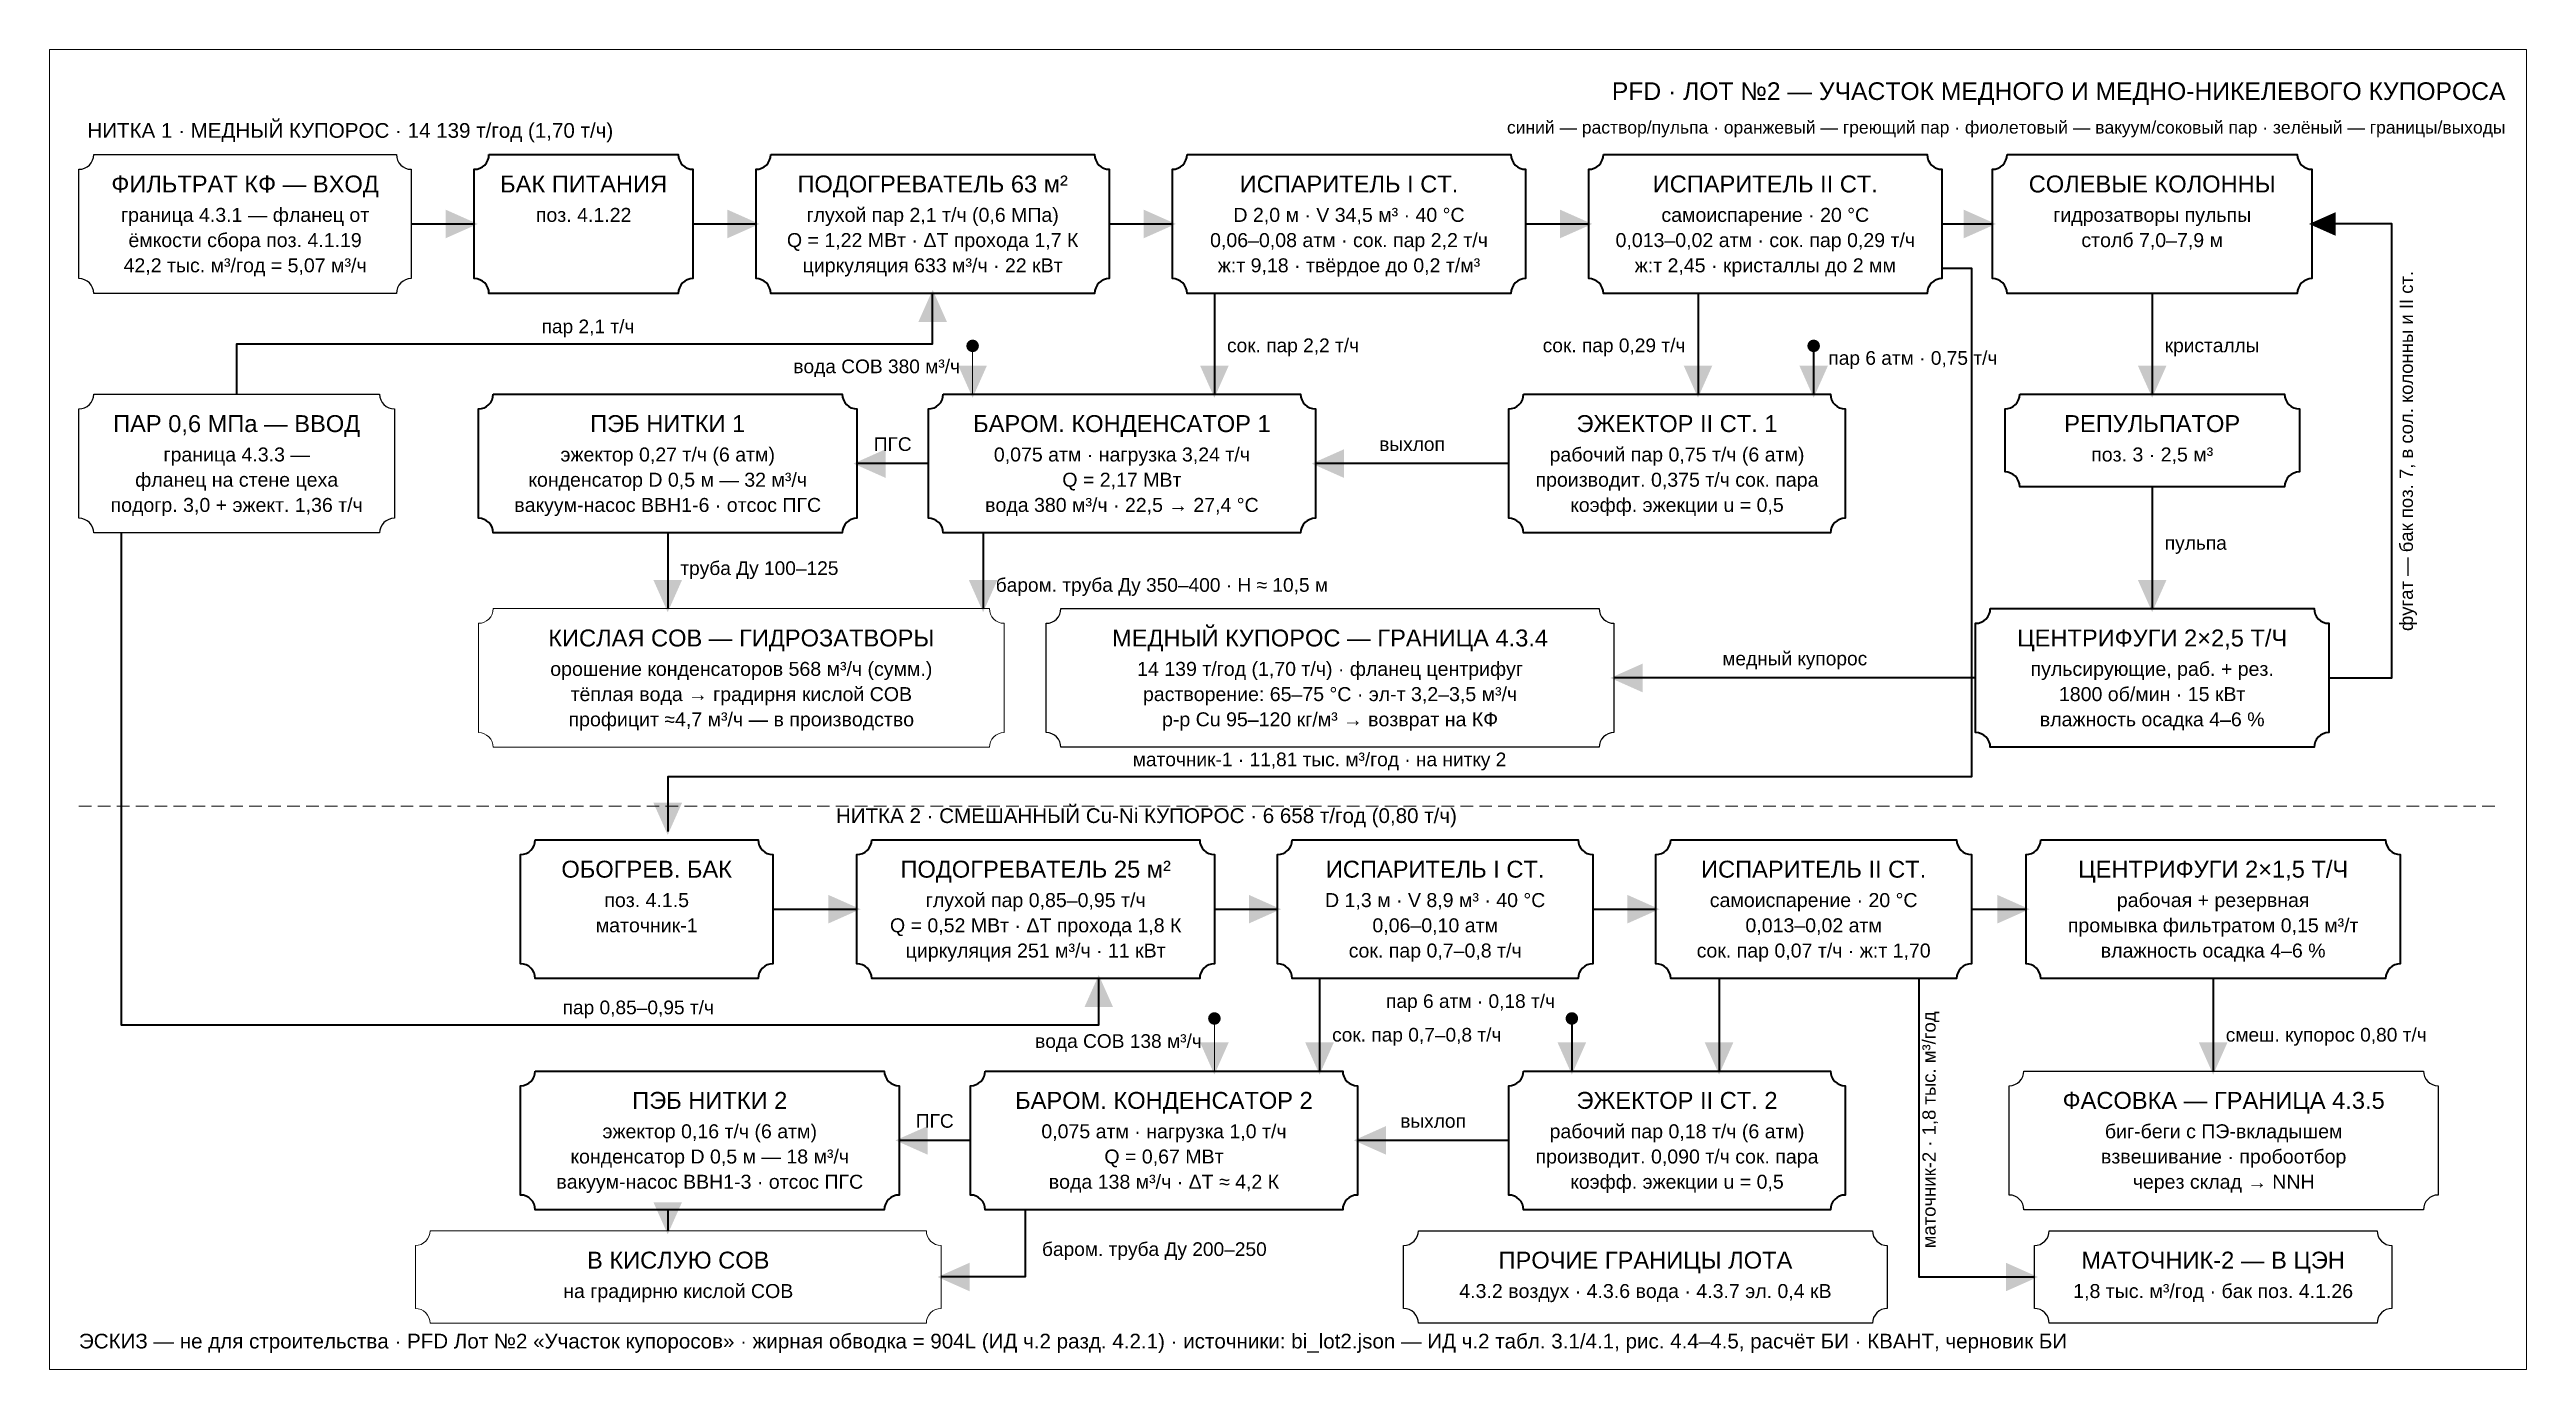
# Model space of a CAD drawing. Header units: millimetres. Extents: x 6 to 1184, y 6 to 634.
import ezdxf
from ezdxf.enums import TextEntityAlignment as Align

# ---------------------------------------------------------------- set-up
doc = ezdxf.new("R2010")
doc.units = ezdxf.units.MM
doc.linetypes.add('DASHED', pattern=[9, 6, -3])
for name, color, linetype, lineweight in [('DIM', 8, 'Continuous', 13), ('OUTLINE', 7, 'Continuous', 25), ('TEXT_RU', 7, 'Continuous', 25)]:
    doc.layers.add(name, color=color, linetype=linetype, lineweight=lineweight)
for name, color, linetype, lineweight, true_color in [('DUST', 6, 'Continuous', 35, 0xa34e9e), ('GAS', 30, 'Continuous', 35, 0xe07f2e), ('LIQUID', 5, 'Continuous', 35, 0x2a78d6)]:
    doc.layers.add(name, color=color, linetype=linetype, lineweight=lineweight, true_color=true_color)
doc.styles.add('TXTRU', font='arial.ttf')

msp = doc.modelspace()

# ---------------------------------------------------------------- hatches: boundary and pattern name
at = {"layer": 'DIM'}
h = msp.add_hatch(color=7, dxfattribs=at)
edge = h.paths.add_edge_path()
edge.add_arc((445, 493), 3, 0, 360)
h = msp.add_hatch(color=7, dxfattribs=at)
edge = h.paths.add_edge_path()
edge.add_arc((560, 173), 3, 0, 360)
at = {"layer": 'GAS'}
h = msp.add_hatch(color=7, dxfattribs=at)
edge = h.paths.add_edge_path()
edge.add_arc((845, 493), 3, 0, 360)
h = msp.add_hatch(color=7, dxfattribs=at)
edge = h.paths.add_edge_path()
edge.add_arc((730, 173), 3, 0, 360)

# ---------------------------------------------------------------- linework, layer by layer
at = {"layer": 'DIM'}
for p, q in [((445, 490), (445, 470)), ((560, 170), (560, 148))]:
    msp.add_line(p, q, dxfattribs=at)
at = {"layer": 'DIM', "linetype": 'DASHED', "true_color": 0xe7e7e7}
msp.add_line((20, 274), (1170, 274), dxfattribs=at)
at = {"layer": 'DIM', "true_color": 0xe7e7e7}
msp.add_lwpolyline([(6, 634), (1184, 634), (1184, 6), (6, 6)], close=True, dxfattribs=at)
at = {"layer": 'DIM'}
for points in [[(217, 368), (453, 368, 0.414214), (460, 361), (460, 309, 0.414214), (453, 302), (217, 302, 0.414214), (210, 309), (210, 361, 0.414214)], [(187, 72), (423, 72, 0.414214), (430, 65), (430, 35, 0.414214), (423, 28), (187, 28, 0.414214), (180, 35), (180, 65, 0.414214)]]:
    msp.add_lwpolyline(points, format="xyb", close=True, dxfattribs=at)
for points in [[(451.8, 483.6), (445, 468.3), (438.2, 483.6)], [(566.8, 161.6), (560, 146.3), (553.2, 161.6)]]:
    msp.add_solid(points, dxfattribs=at)
at = {"layer": 'DUST'}
for p, q in [((560, 518), (560, 470)), ((790, 518), (790, 470)), ((424, 437), (390, 437)), ((700, 437), (608, 437)), ((300, 404), (300, 368)), ((450, 404), (450, 368)), ((610, 192), (610, 148)), ((800, 192), (800, 148)), ((444, 115), (410, 115)), ((700, 115), (628, 115)), ((300, 82), (300, 72))]:
    msp.add_line(p, q, dxfattribs=at)
for points in [[(217, 470), (383, 470, 0.414214), (390, 463), (390, 411, 0.414214), (383, 404), (217, 404, 0.414214), (210, 411), (210, 463, 0.414214)], [(431, 470), (601, 470, 0.414214), (608, 463), (608, 411, 0.414214), (601, 404), (431, 404, 0.414214), (424, 411), (424, 463, 0.414214)], [(707, 470), (853, 470, 0.414214), (860, 463), (860, 411, 0.414214), (853, 404), (707, 404, 0.414214), (700, 411), (700, 463, 0.414214)], [(237, 148), (403, 148, 0.414214), (410, 141), (410, 89, 0.414214), (403, 82), (237, 82, 0.414214), (230, 89), (230, 141, 0.414214)], [(451, 148), (621, 148, 0.414214), (628, 141), (628, 89, 0.414214), (621, 82), (451, 82, 0.414214), (444, 89), (444, 141, 0.414214)], [(707, 148), (853, 148, 0.414214), (860, 141), (860, 89, 0.414214), (853, 82), (707, 82, 0.414214), (700, 89), (700, 141, 0.414214)]]:
    msp.add_lwpolyline(points, format="xyb", close=True, dxfattribs=at)
msp.add_lwpolyline([(470, 82), (470, 50), (430, 50)], dxfattribs=at)
for points in [[(566.8, 483.6), (560, 468.3), (553.2, 483.6)], [(796.8, 483.6), (790, 468.3), (783.2, 483.6)], [(403.6, 430.2), (388.3, 437), (403.6, 443.8)], [(621.6, 430.2), (606.3, 437), (621.6, 443.8)], [(306.8, 381.6), (300, 366.3), (293.2, 381.6)], [(456.8, 381.6), (450, 366.3), (443.2, 381.6)], [(616.8, 161.6), (610, 146.3), (603.2, 161.6)], [(806.8, 161.6), (800, 146.3), (793.2, 161.6)], [(423.6, 108.2), (408.3, 115), (423.6, 121.8)], [(641.6, 108.2), (626.3, 115), (641.6, 121.8)], [(306.8, 85.6), (300, 70.3), (293.2, 85.6)], [(443.6, 43.2), (428.3, 50), (443.6, 56.8)]]:
    msp.add_solid(points, dxfattribs=at)
at = {"layer": 'GAS'}
for p, q in [((845, 490), (845, 470)), ((730, 170), (730, 148))]:
    msp.add_line(p, q, dxfattribs=at)
for points in [[(95, 470), (95, 494), (426, 494), (426, 518)], [(40, 404), (40, 170), (505, 170), (505, 192)]]:
    msp.add_lwpolyline(points, dxfattribs=at)
for points in [[(419.2, 504.4), (426, 519.7), (432.8, 504.4)], [(851.8, 483.6), (845, 468.3), (838.2, 483.6)], [(498.2, 178.4), (505, 193.7), (511.8, 178.4)], [(736.8, 161.6), (730, 146.3), (723.2, 161.6)]]:
    msp.add_solid(points, dxfattribs=at)
at = {"layer": 'LIQUID'}
for p, q in [((178, 551), (208, 551)), ((312, 551), (342, 551)), ((510, 551), (540, 551)), ((708, 551), (738, 551)), ((906, 551), (930, 551)), ((1006, 518), (1006, 470)), ((1006, 426), (1006, 368)), ((922, 335), (750, 335)), ((350, 225), (390, 225)), ((560, 225), (590, 225)), ((740, 225), (770, 225)), ((920, 225), (946, 225)), ((1035, 192), (1035, 148))]:
    msp.add_line(p, q, dxfattribs=at)
for points in [[(215, 584), (305, 584, 0.414214), (312, 577), (312, 525, 0.414214), (305, 518), (215, 518, 0.414214), (208, 525), (208, 577, 0.414214)], [(349, 584), (503, 584, 0.414214), (510, 577), (510, 525, 0.414214), (503, 518), (349, 518, 0.414214), (342, 525), (342, 577, 0.414214)], [(547, 584), (701, 584, 0.414214), (708, 577), (708, 525, 0.414214), (701, 518), (547, 518, 0.414214), (540, 525), (540, 577, 0.414214)], [(745, 584), (899, 584, 0.414214), (906, 577), (906, 525, 0.414214), (899, 518), (745, 518, 0.414214), (738, 525), (738, 577, 0.414214)], [(937, 584), (1075, 584, 0.414214), (1082, 577), (1082, 525, 0.414214), (1075, 518), (937, 518, 0.414214), (930, 525), (930, 577, 0.414214)], [(943, 470), (1069, 470, 0.414214), (1076, 463), (1076, 433, 0.414214), (1069, 426), (943, 426, 0.414214), (936, 433), (936, 463, 0.414214)], [(929, 368), (1083, 368, 0.414214), (1090, 361), (1090, 309, 0.414214), (1083, 302), (929, 302, 0.414214), (922, 309), (922, 361, 0.414214)], [(237, 258), (343, 258, 0.414214), (350, 251), (350, 199, 0.414214), (343, 192), (237, 192, 0.414214), (230, 199), (230, 251, 0.414214)], [(397, 258), (553, 258, 0.414214), (560, 251), (560, 199, 0.414214), (553, 192), (397, 192, 0.414214), (390, 199), (390, 251, 0.414214)], [(597, 258), (733, 258, 0.414214), (740, 251), (740, 199, 0.414214), (733, 192), (597, 192, 0.414214), (590, 199), (590, 251, 0.414214)], [(777, 258), (913, 258, 0.414214), (920, 251), (920, 199, 0.414214), (913, 192), (777, 192, 0.414214), (770, 199), (770, 251, 0.414214)], [(953, 258), (1117, 258, 0.414214), (1124, 251), (1124, 199, 0.414214), (1117, 192), (953, 192, 0.414214), (946, 199), (946, 251, 0.414214)]]:
    msp.add_lwpolyline(points, format="xyb", close=True, dxfattribs=at)
for points in [[(1090, 335), (1120, 335), (1120, 551), (1082, 551)], [(906, 530), (920, 530), (920, 288), (300, 288), (300, 262)], [(895, 192), (895, 50), (950, 50)]]:
    msp.add_lwpolyline(points, dxfattribs=at)
for points in [[(194.4, 557.8), (209.7, 551), (194.4, 544.2)], [(328.4, 557.8), (343.7, 551), (328.4, 544.2)], [(526.4, 557.8), (541.7, 551), (526.4, 544.2)], [(724.4, 557.8), (739.7, 551), (724.4, 544.2)], [(916.4, 557.8), (931.7, 551), (916.4, 544.2)], [(1093.2, 545.4), (1080.6, 551), (1093.2, 556.6)], [(1012.8, 483.6), (1006, 468.3), (999.2, 483.6)], [(1012.8, 381.6), (1006, 366.3), (999.2, 381.6)], [(763.6, 328.2), (748.3, 335), (763.6, 341.8)], [(306.8, 275.6), (300, 260.3), (293.2, 275.6)], [(376.4, 231.8), (391.7, 225), (376.4, 218.2)], [(576.4, 231.8), (591.7, 225), (576.4, 218.2)], [(756.4, 231.8), (771.7, 225), (756.4, 218.2)], [(932.4, 231.8), (947.7, 225), (932.4, 218.2)], [(1041.8, 161.6), (1035, 146.3), (1028.2, 161.6)], [(936.4, 56.8), (951.7, 50), (936.4, 43.2)]]:
    msp.add_solid(points, dxfattribs=at)
at = {"layer": 'OUTLINE', "true_color": 0x0ca30c}
for points in [[(27, 584), (171, 584, 0.414214), (178, 577), (178, 525, 0.414214), (171, 518), (27, 518, 0.414214), (20, 525), (20, 577, 0.414214)], [(27, 470), (163, 470, 0.414214), (170, 463), (170, 411, 0.414214), (163, 404), (27, 404, 0.414214), (20, 411), (20, 463, 0.414214)], [(487, 368), (743, 368, 0.414214), (750, 361), (750, 309, 0.414214), (743, 302), (487, 302, 0.414214), (480, 309), (480, 361, 0.414214)], [(945, 148), (1135, 148, 0.414214), (1142, 141), (1142, 89, 0.414214), (1135, 82), (945, 82, 0.414214), (938, 89), (938, 141, 0.414214)], [(657, 72), (873, 72, 0.414214), (880, 65), (880, 35, 0.414214), (873, 28), (657, 28, 0.414214), (650, 35), (650, 65, 0.414214)], [(957, 72), (1113, 72, 0.414214), (1120, 65), (1120, 35, 0.414214), (1113, 28), (957, 28, 0.414214), (950, 35), (950, 65, 0.414214)]]:
    msp.add_lwpolyline(points, format="xyb", close=True, dxfattribs=at)

# ---------------------------------------------------------------- texts
at = {"layer": 'TEXT_RU', "style": 'TXTRU'}
for s, height, p in [('PFD · ЛОТ №2 — УЧАСТОК МЕДНОГО И МЕДНО-НИКЕЛЕВОГО КУПОРОСА', 8.4, (1174, 610)), ('синий — раствор/пульпа · оранжевый — греющий пар · фиолетовый — вакуум/соковый пар · зелёный — границы/выходы', 5.95, (1174, 594)), ('вода СОВ 380 м³/ч', 6.51, (439, 480)), ('вода СОВ 138 м³/ч', 6.51, (554, 159))]:
    msp.add_text(s, height=height, dxfattribs=at).set_placement(p, align=Align.RIGHT)
for s, p in [('НИТКА 1 · МЕДНЫЙ КУПОРОС · 14 139 т/год (1,70 т/ч)', (24, 592)), ('НИТКА 2 · СМЕШАННЫЙ Cu-Ni КУПОРОС · 6 658 т/год (0,80 т/ч)', (380, 266)), ('ЭСКИЗ — не для строительства · PFD Лот №2 «Участок купоросов» · жирная обводка = 904L (ИД ч.2 разд. 4.2.1) · источники: bi_lot2.json — ИД ч.2 табл. 3.1/4.1, рис. 4.4–4.5, расчёт БИ · КВАНТ, черновик БИ', (20, 16))]:
    msp.add_text(s, height=7, dxfattribs=at).set_placement(p)
for s, height, p in [('ФИЛЬТРАТ КФ — ВХОД', 8.05, (99, 566)), ('БАК ПИТАНИЯ', 8.05, (260, 566)), ('ПОДОГРЕВАТЕЛЬ 63 м²', 8.05, (426, 566)), ('ИСПАРИТЕЛЬ I СТ.', 8.05, (624, 566)), ('ИСПАРИТЕЛЬ II СТ.', 8.05, (822, 566)), ('СОЛЕВЫЕ КОЛОННЫ', 8.05, (1006, 566)), ('граница 4.3.1 — фланец от', 6.65, (99, 552)), ('поз. 4.1.22', 6.65, (260, 552)), ('глухой пар 2,1 т/ч (0,6 МПа)', 6.65, (426, 552)), ('D 2,0 м · V 34,5 м³ · 40 °C', 6.65, (624, 552)), ('самоиспарение · 20 °C', 6.65, (822, 552)), ('гидрозатворы пульпы', 6.65, (1006, 552)), ('ёмкости сбора поз. 4.1.19', 6.65, (99, 540)), ('Q = 1,22 МВт · ΔT прохода 1,7 К', 6.65, (426, 540)), ('0,06–0,08 атм · сок. пар 2,2 т/ч', 6.65, (624, 540)), ('0,013–0,02 атм · сок. пар 0,29 т/ч', 6.65, (822, 540)), ('столб 7,0–7,9 м', 6.65, (1006, 540)), ('42,2 тыс. м³/год = 5,07 м³/ч', 6.65, (99, 528)), ('циркуляция 633 м³/ч · 22 кВт', 6.65, (426, 528)), ('ж:т 9,18 · твёрдое до 0,2 т/м³', 6.65, (624, 528)), ('ж:т 2,45 · кристаллы до 2 мм', 6.65, (822, 528)), ('ПАР 0,6 МПа — ВВОД', 8.05, (95, 452)), ('ПЭБ НИТКИ 1', 8.05, (300, 452)), ('БАРОМ. КОНДЕНСАТОР 1', 8.05, (516, 452)), ('ЭЖЕКТОР II СТ. 1', 8.05, (780, 452)), ('РЕПУЛЬПАТОР', 8.05, (1006, 452)), ('граница 4.3.3 —', 6.65, (95, 438)), ('эжектор 0,27 т/ч (6 атм)', 6.65, (300, 438)), ('0,075 атм · нагрузка 3,24 т/ч', 6.65, (516, 438)), ('рабочий пар 0,75 т/ч (6 атм)', 6.65, (780, 438)), ('поз. 3 · 2,5 м³', 6.65, (1006, 438)), ('фланец на стене цеха', 6.65, (95, 426)), ('конденсатор D 0,5 м — 32 м³/ч', 6.65, (300, 426)), ('Q = 2,17 МВт', 6.65, (516, 426)), ('производит. 0,375 т/ч сок. пара', 6.65, (780, 426)), ('подогр. 3,0 + эжект. 1,36 т/ч', 6.65, (95, 414)), ('вакуум-насос ВВН1-6 · отсос ПГС', 6.65, (300, 414)), ('вода 380 м³/ч · 22,5 → 27,4 °C', 6.65, (516, 414)), ('коэфф. эжекции u = 0,5', 6.65, (780, 414)), ('КИСЛАЯ СОВ — ГИДРОЗАТВОРЫ', 8.05, (335, 350)), ('МЕДНЫЙ КУПОРОС — ГРАНИЦА 4.3.4', 8.05, (615, 350)), ('ЦЕНТРИФУГИ 2×2,5 Т/Ч', 8.05, (1006, 350)), ('орошение конденсаторов 568 м³/ч (сумм.)', 6.65, (335, 336)), ('14 139 т/год (1,70 т/ч) · фланец центрифуг', 6.65, (615, 336)), ('пульсирующие, раб. + рез.', 6.65, (1006, 336)), ('тёплая вода → градирня кислой СОВ', 6.65, (335, 324)), ('растворение: 65–75 °C · эл-т 3,2–3,5 м³/ч', 6.65, (615, 324)), ('1800 об/мин · 15 кВт', 6.65, (1006, 324)), ('профицит ≈4,7 м³/ч — в производство', 6.65, (335, 312)), ('р-р Cu 95–120 кг/м³ → возврат на КФ', 6.65, (615, 312)), ('влажность осадка 4–6 %', 6.65, (1006, 312)), ('ОБОГРЕВ. БАК', 8.05, (290, 240)), ('ПОДОГРЕВАТЕЛЬ 25 м²', 8.05, (475, 240)), ('ИСПАРИТЕЛЬ I СТ.', 8.05, (665, 240)), ('ИСПАРИТЕЛЬ II СТ.', 8.05, (845, 240)), ('ЦЕНТРИФУГИ 2×1,5 Т/Ч', 8.05, (1035, 240)), ('поз. 4.1.5', 6.65, (290, 226)), ('глухой пар 0,85–0,95 т/ч', 6.65, (475, 226)), ('D 1,3 м · V 8,9 м³ · 40 °C', 6.65, (665, 226)), ('самоиспарение · 20 °C', 6.65, (845, 226)), ('рабочая + резервная', 6.65, (1035, 226)), ('маточник-1', 6.65, (290, 214)), ('Q = 0,52 МВт · ΔT прохода 1,8 К', 6.65, (475, 214)), ('0,06–0,10 атм', 6.65, (665, 214)), ('0,013–0,02 атм', 6.65, (845, 214)), ('промывка фильтратом 0,15 м³/т', 6.65, (1035, 214)), ('циркуляция 251 м³/ч · 11 кВт', 6.65, (475, 202)), ('сок. пар 0,7–0,8 т/ч', 6.65, (665, 202)), ('сок. пар 0,07 т/ч · ж:т 1,70', 6.65, (845, 202)), ('влажность осадка 4–6 %', 6.65, (1035, 202)), ('ПЭБ НИТКИ 2', 8.05, (320, 130)), ('БАРОМ. КОНДЕНСАТОР 2', 8.05, (536, 130)), ('ЭЖЕКТОР II СТ. 2', 8.05, (780, 130)), ('ФАСОВКА — ГРАНИЦА 4.3.5', 8.05, (1040, 130)), ('эжектор 0,16 т/ч (6 атм)', 6.65, (320, 116)), ('0,075 атм · нагрузка 1,0 т/ч', 6.65, (536, 116)), ('рабочий пар 0,18 т/ч (6 атм)', 6.65, (780, 116)), ('биг-беги с ПЭ-вкладышем', 6.65, (1040, 116)), ('конденсатор D 0,5 м — 18 м³/ч', 6.65, (320, 104)), ('Q = 0,67 МВт', 6.65, (536, 104)), ('производит. 0,090 т/ч сок. пара', 6.65, (780, 104)), ('взвешивание · пробоотбор', 6.65, (1040, 104)), ('вакуум-насос ВВН1-3 · отсос ПГС', 6.65, (320, 92)), ('вода 138 м³/ч · ΔT ≈ 4,2 К', 6.65, (536, 92)), ('коэфф. эжекции u = 0,5', 6.65, (780, 92)), ('через склад → NNH', 6.65, (1040, 92)), ('В КИСЛУЮ СОВ', 8.05, (305, 54)), ('ПРОЧИЕ ГРАНИЦЫ ЛОТА', 8.05, (765, 54)), ('МАТОЧНИК-2 — В ЦЭН', 8.05, (1035, 54)), ('на градирню кислой СОВ', 6.65, (305, 40)), ('4.3.2 воздух · 4.3.6 вода · 4.3.7 эл. 0,4 кВ', 6.65, (765, 40)), ('1,8 тыс. м³/год · бак поз. 4.1.26', 6.65, (1035, 40))]:
    msp.add_text(s, height=height, dxfattribs=at).set_placement(p, align=Align.CENTER)
at = {"layer": 'TEXT_RU', "true_color": 0x2a78d6, "style": 'TXTRU'}
for s, p in [('фугат — бак поз. 7, в сол. колонны и II ст.', (1130, 443)), ('маточник-2 · 1,8 тыс. м³/год', (903, 120))]:
    msp.add_text(s, height=6.3, rotation=90, dxfattribs=at).set_placement(p, align=Align.CENTER)
at = {"layer": 'TEXT_RU', "true_color": 0xe07f2e, "style": 'TXTRU'}
for s, p in [('пар 2,1 т/ч', (240, 499)), ('пар 6 атм · 0,75 т/ч', (852, 484)), ('пар 0,85–0,95 т/ч', (250, 175))]:
    msp.add_text(s, height=6.51, dxfattribs=at).set_placement(p)
at = {"layer": 'TEXT_RU', "true_color": 0xa34e9e, "style": 'TXTRU'}
for s, p in [('сок. пар 2,2 т/ч', (566, 490)), ('труба Ду 100–125', (306, 384)), ('баром. труба Ду 350–400 · H ≈ 10,5 м', (456, 376)), ('сок. пар 0,7–0,8 т/ч', (616, 162)), ('баром. труба Ду 200–250', (478, 60))]:
    msp.add_text(s, height=6.51, dxfattribs=at).set_placement(p)
msp.add_text('сок. пар 0,29 т/ч', height=6.51, dxfattribs=at).set_placement((784, 490), align=Align.RIGHT)
at = {"layer": 'TEXT_RU', "true_color": 0x2a78d6, "style": 'TXTRU'}
for s, p in [('кристаллы', (1012, 490)), ('пульпа', (1012, 396)), ('смеш. купорос 0,80 т/ч', (1041, 162))]:
    msp.add_text(s, height=6.51, dxfattribs=at).set_placement(p)
at = {"layer": 'TEXT_RU', "true_color": 0xa34e9e, "style": 'TXTRU'}
for s, p in [('ПГС', (407, 443)), ('выхлоп', (654, 443)), ('ПГС', (427, 121)), ('выхлоп', (664, 121))]:
    msp.add_text(s, height=6.51, dxfattribs=at).set_placement(p, align=Align.CENTER)
at = {"layer": 'TEXT_RU', "true_color": 0x2a78d6, "style": 'TXTRU'}
for s, p in [('медный купорос', (836, 341)), ('маточник-1 · 11,81 тыс. м³/год · на нитку 2', (610, 293))]:
    msp.add_text(s, height=6.51, dxfattribs=at).set_placement(p, align=Align.CENTER)
at = {"layer": 'TEXT_RU', "true_color": 0xe07f2e, "style": 'TXTRU'}
msp.add_text('пар 6 атм · 0,18 т/ч', height=6.51, dxfattribs=at).set_placement((722, 178), align=Align.RIGHT)

doc.saveas('drawing.dxf')
